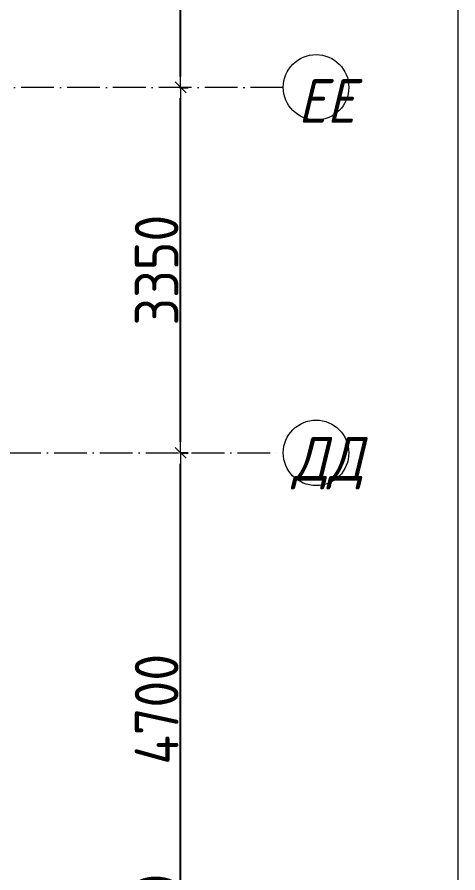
# Model space of a CAD drawing. Header units: millimetres. Extents: x -213536 to 1564669, y -45299 to 942238.
# Drawn here: x 244066 to 248102, y 507097 to 514941 of the extents above; entities that cross this region are included whole.
import ezdxf

# ---------------------------------------------------------------- set-up
doc = ezdxf.new("R2010")
doc.units = ezdxf.units.MM
doc.linetypes.add('50_200_ШТРИХ_1Т_ш5_п1_п1_', pattern=[700, 500, -100, 0, -100])
for name, color, linetype, lineweight in [('A-____-____-DIMS', 7, 'Continuous', 9), ('S-GRID-____-IDEN', 7, 'Continuous', 9), ('S-GRID-____-OTLN-1', 7, '50_200_ШТРИХ_1Т_ш5_п1_п1_', 9)]:
    doc.layers.add(name, color=color, linetype=linetype, lineweight=lineweight)
doc.styles.add('ISOCPEUR_I_9', font='isocpeui.ttf', dxfattribs={"width": 0.9, "height": 250})
doc.styles.add('СПДС', font='isocpeur.ttf', dxfattribs={"width": 0.9})
doc.dimstyles.new('Размера А3', dxfattribs={"dimtxt": 200, "dimasz": 100, "dimexe": 70, "dimexo": 100, "dimgap": 20, "dimtad": 1, "dimdec": 0, "dimrnd": 10, "dimzin": 0, "dimdsep": 46, "dimtxsty": 'СПДС', "dimblk": 'ARROWHEAD_6', "dimcen": 1, "dimclrd": 256, "dimclre": 256, "dimclrt": 256, "dimazin": 0, "dimtfac": 1, "dimtdec": 0, "dimtmove": 2, "dimatfit": 3, "dimfxl": 1, "dimtolj": 1, "dimtzin": 0, "dimarcsym": 0})

# ---------------------------------------------------------------- blocks, each defined once
blk = doc.blocks.new('Ось сетки - Круг_Ø6_00__ISO-2_5_0_9K_-25732049-АР1_План отверстий 3 этажа в осях 1-64_Ю-ЯЯ')
at = {"layer": 'S-GRID-____-IDEN'}
blk.add_circle((0, 0), 3, dxfattribs=at)
blk = doc.blocks.new('ARROWHEAD_6')
at = {"color": 0, "linetype": 'Continuous'}
for p, q in [((0, 0), (-1, 0)), ((-0.5, -0.5), (0.5, 0.5))]:
    blk.add_line(p, q, dxfattribs=at)
blk = doc.blocks.new('*D2943')
at = {"layer": 'A-____-____-DIMS', "lineweight": -2, "transparency": 16777216}
for p, q in [((245557.2, 506247), (245633.3, 506247)), ((245563.3, 505897), (245563.3, 506147)), ((245557.2, 505797), (245633.3, 505797))]:
    blk.add_line(p, q, dxfattribs=at)
at = {"layer": 'Defpoints', "color": 0, "lineweight": 50, "transparency": 16777216}
for p in [(245457.2, 506247), (245563.3, 506247), (245457.2, 505797)]:
    blk.add_point(p, dxfattribs=at)
at = {"layer": 'A-____-____-DIMS', "lineweight": -2, "transparency": 16777216, "xscale": 100, "yscale": 100, "zscale": 100}
for p, rotation in [((245563.3, 506247), 90), ((245563.3, 505797), 270)]:
    blk.add_blockref('ARROWHEAD_6', p, dxfattribs=dict(at, rotation=rotation))
at = {"layer": 'A-____-____-DIMS', "transparency": 16777216, "insert": (245136.7, 506310), "char_height": 400, "attachment_point": 1, "rotation": 90, "line_spacing_factor": 1.149209, "style": 'СПДС'}
blk.add_mtext('\\A1;450', dxfattribs=at)
blk = doc.blocks.new('*D2944')
at = {"layer": 'A-____-____-DIMS', "lineweight": -2, "transparency": 16777216}
for p, q in [((245557.2, 510947), (245633.3, 510947)), ((245563.3, 506347), (245563.3, 510847)), ((245557.2, 506247), (245633.3, 506247))]:
    blk.add_line(p, q, dxfattribs=at)
at = {"layer": 'Defpoints', "color": 0, "lineweight": 50, "transparency": 16777216}
for p in [(245457.2, 510947), (245563.3, 510947), (245457.2, 506247)]:
    blk.add_point(p, dxfattribs=at)
at = {"layer": 'A-____-____-DIMS', "lineweight": -2, "transparency": 16777216, "xscale": 100, "yscale": 100, "zscale": 100}
for p, rotation in [((245563.3, 510947), 90), ((245563.3, 506247), 270)]:
    blk.add_blockref('ARROWHEAD_6', p, dxfattribs=dict(at, rotation=rotation))
at = {"layer": 'A-____-____-DIMS', "transparency": 16777216, "insert": (245343.3, 508597), "char_height": 400, "attachment_point": 5, "rotation": 90, "style": 'СПДС'}
blk.add_mtext('\\A1;4700', dxfattribs=at)
blk = doc.blocks.new('*D2945')
at = {"layer": 'A-____-____-DIMS', "lineweight": -2, "transparency": 16777216}
for p, q in [((245557.2, 514297), (245633.3, 514297)), ((245563.3, 511047), (245563.3, 514197)), ((245557.2, 510947), (245633.3, 510947))]:
    blk.add_line(p, q, dxfattribs=at)
at = {"layer": 'Defpoints', "color": 0, "lineweight": 50, "transparency": 16777216}
for p in [(245457.2, 514297), (245563.3, 514297), (245457.2, 510947)]:
    blk.add_point(p, dxfattribs=at)
at = {"layer": 'A-____-____-DIMS', "lineweight": -2, "transparency": 16777216, "xscale": 100, "yscale": 100, "zscale": 100}
for p, rotation in [((245563.3, 514297), 90), ((245563.3, 510947), 270)]:
    blk.add_blockref('ARROWHEAD_6', p, dxfattribs=dict(at, rotation=rotation))
at = {"layer": 'A-____-____-DIMS', "transparency": 16777216, "insert": (245343.3, 512622), "char_height": 400, "attachment_point": 5, "rotation": 90, "style": 'СПДС'}
blk.add_mtext('\\A1;3350', dxfattribs=at)
blk = doc.blocks.new('*D2946')
at = {"layer": 'A-____-____-DIMS', "lineweight": -2, "transparency": 16777216}
for p, q in [((245557.2, 520397), (245633.3, 520397)), ((245563.3, 514397), (245563.3, 520297)), ((245557.2, 514297), (245633.3, 514297))]:
    blk.add_line(p, q, dxfattribs=at)
at = {"layer": 'Defpoints', "color": 0, "lineweight": 50, "transparency": 16777216}
for p in [(245457.2, 520397), (245563.3, 520397), (245457.2, 514297)]:
    blk.add_point(p, dxfattribs=at)
at = {"layer": 'A-____-____-DIMS', "lineweight": -2, "transparency": 16777216, "xscale": 100, "yscale": 100, "zscale": 100}
for p, rotation in [((245563.3, 520397), 90), ((245563.3, 514297), 270)]:
    blk.add_blockref('ARROWHEAD_6', p, dxfattribs=dict(at, rotation=rotation))
at = {"layer": 'A-____-____-DIMS', "transparency": 16777216, "insert": (245343.3, 517347), "char_height": 400, "attachment_point": 5, "rotation": 90, "style": 'СПДС'}
blk.add_mtext('\\A1;6100', dxfattribs=at)
blk = doc.blocks.new('*D2971')
at = {"layer": 'A-____-____-DIMS', "lineweight": -2, "transparency": 16777216}
for p, q in [((245557.2, 506247), (245633.3, 506247)), ((245563.3, 505897), (245563.3, 506147)), ((245557.2, 505797), (245633.3, 505797))]:
    blk.add_line(p, q, dxfattribs=at)
at = {"layer": 'Defpoints', "color": 0, "lineweight": 50, "transparency": 16777216}
for p in [(245457.2, 506247), (245563.3, 506247), (245457.2, 505797)]:
    blk.add_point(p, dxfattribs=at)
at = {"layer": 'A-____-____-DIMS', "lineweight": -2, "transparency": 16777216, "xscale": 100, "yscale": 100, "zscale": 100}
for p, rotation in [((245563.3, 506247), 90), ((245563.3, 505797), 270)]:
    blk.add_blockref('ARROWHEAD_6', p, dxfattribs=dict(at, rotation=rotation))
at = {"layer": 'A-____-____-DIMS', "transparency": 16777216, "insert": (245136.7, 506310), "char_height": 400, "attachment_point": 1, "rotation": 90, "line_spacing_factor": 1.149209, "style": 'СПДС'}
blk.add_mtext('\\A1;450', dxfattribs=at)

msp = doc.modelspace()

# ---------------------------------------------------------------- linework, layer by layer
at = {"color": 1, "lineweight": 0}
msp.add_lwpolyline([(134866.3, 551818.7), (248102.3, 551818.7), (248102.3, 452990.7), (134866.3, 452990.7)], close=True, dxfattribs=at)
at = {"layer": 'S-GRID-____-OTLN-1', "color": 251, "ltscale": 0.6, "true_color": 0x636466}
for p, q in [((246503.5, 514297), (137760.3, 514297)), ((211635.6, 510947), (246503.5, 510947))]:
    msp.add_line(p, q, dxfattribs=at)

# ---------------------------------------------------------------- block references
at = {"layer": 'S-GRID-____-IDEN', "xscale": 99.99999999999993, "yscale": 99.99999999999993, "zscale": 99.99999999999993}
for p, rotation in [((246803.5, 514297), 89.9999999999998), ((246803.5, 510947), 269.9999999999995)]:
    msp.add_blockref('Ось сетки - Круг_Ø6_00__ISO-2_5_0_9K_-25732049-АР1_План отверстий 3 этажа в осях 1-64_Ю-ЯЯ', p, dxfattribs=dict(at, rotation=rotation))

# ---------------------------------------------------------------- texts
at = {"layer": 'S-GRID-____-IDEN', "char_height": 400, "attachment_point": 1, "style": 'ISOCPEUR_I_9'}
for s, insert, width in [('ЕЕ', (246636.4, 514373.1), 404.05), ('ДД', (246589.4, 511093.6), 505.063)]:
    msp.add_mtext(s, dxfattribs=dict(at, insert=insert, width=width))

# ---------------------------------------------------------------- dimensions: what is measured, and where the dimension line sits
at = {"layer": 'A-____-____-DIMS'}
for base, p1, p2, picture, middle in [((245563.3, 520397), (245457.2, 514297), (245457.2, 520397), '*D2946', (245343.3, 517347)), ((245563.3, 514297), (245457.2, 510947), (245457.2, 514297), '*D2945', (245343.3, 512622)), ((245563.3, 510947), (245457.2, 506247), (245457.2, 510947), '*D2944', (245343.3, 508597))]:
    dim = msp.add_linear_dim(base=base, p1=p1, p2=p2, angle=90, dimstyle='Размера А3', override={"dimtxt": 400}, dxfattribs=at)
    dim.commit()
    dim.dimension.update_dxf_attribs({"geometry": picture, "text_midpoint": middle})
for picture in ['*D2943', '*D2971']:
    dim = msp.add_linear_dim(base=(245563.3, 506247), p1=(245457.2, 505797), p2=(245457.2, 506247), angle=90, dimstyle='Размера А3', override={"dimtxt": 400}, dxfattribs=at)
    dim.commit()
    dim.dimension.update_dxf_attribs({"geometry": picture, "text_midpoint": (245403.4, 506670), "dimtype": 160, "text_rotation": 90})

doc.saveas('drawing.dxf')
